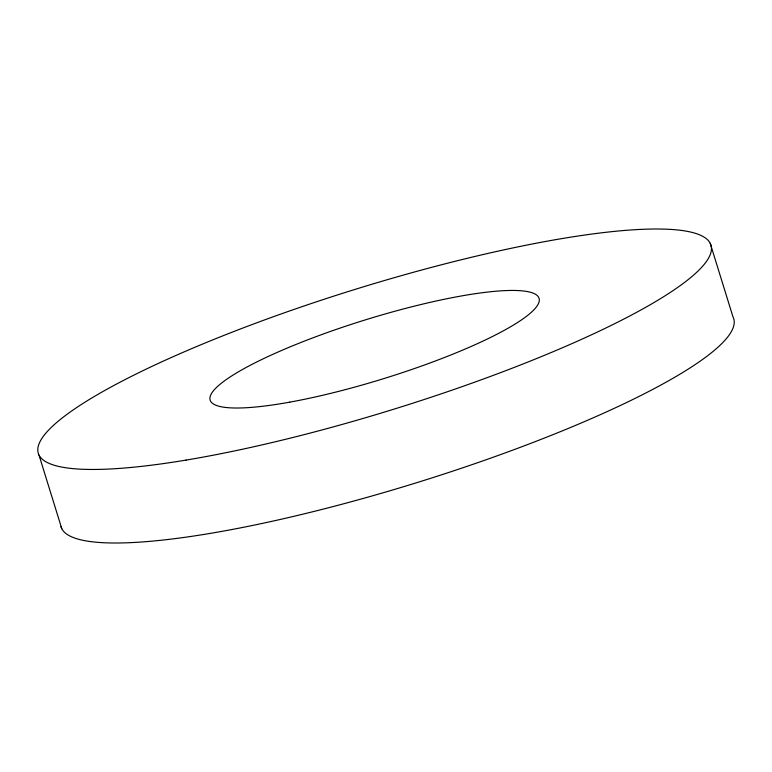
<?xml version="1.0" encoding="UTF-8"?>
<svg xmlns="http://www.w3.org/2000/svg" width="772" height="772" viewBox="0 0 772 772"><rect width="100%" height="100%" fill="white"/><g stroke="black" fill="none" stroke-linecap="round" stroke-linejoin="round"><path stroke-width="1.16" d="M710.201 243.276L732.966 316.819A352.08 62.957 -17.2 0 1 420.701 481.448A352.08 62.957 -17.2 0 1 60.978 526.678M39.034 455.181L61.799 528.723M186.1 460.083A352.08 62.957 -17.2 0 0 710.636 253.477A352.08 62.957 -17.2 0 0 227.122 334.141A352.08 62.957 -17.2 0 0 186.1 460.083M289.722 402.154A172.127 30.774 -17.2 0 0 539.271 300.617A172.127 30.774 -17.2 0 0 294.856 344.91A172.127 30.774 -17.2 0 0 289.722 402.154"/></g></svg>
